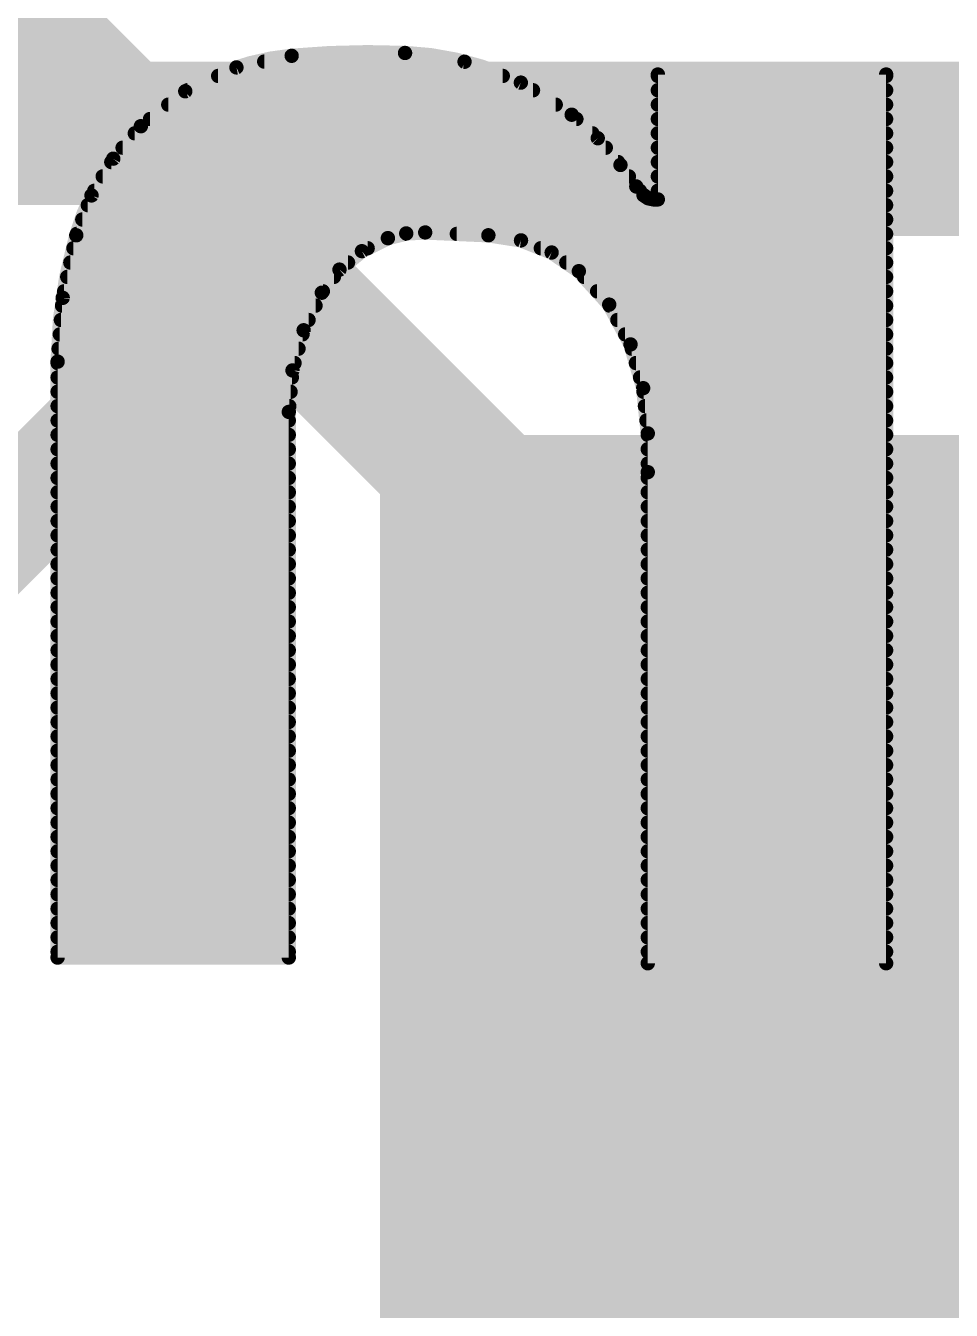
# Model space of a CAD drawing. Extents: x -128 to 56, y -3 to 18.
# Drawn here: x 26.116 to 27.753, y 10.618 to 12.89 of the extents above; entities that cross this region are included whole.
import ezdxf

# ---------------------------------------------------------------- set-up
doc = ezdxf.new("R2010")
doc.units = 0
for name, color, linetype in [('1', 12, 'CONTINUOUS'), ('16', 132, 'CONTINUOUS'), ('21', 53, 'CONTINUOUS'), ('22', 53, 'CONTINUOUS'), ('29', 253, 'CONTINUOUS'), ('31', 253, 'CONTINUOUS')]:
    doc.layers.add(name, color=color, linetype=linetype)

# ---------------------------------------------------------------- blocks, each defined once
blk = doc.blocks.new('RECT')
blk.add_solid([(-0.5, -0.5), (0.5, -0.5), (-0.5, 0.5), (0.5, 0.5)])

msp = doc.modelspace()

# ---------------------------------------------------------------- linework, layer by layer
at = {"layer": '1', "const_width": 0.254}
msp.add_lwpolyline([(23.868, 15.116), (28.194, 10.79)], dxfattribs=at)
at = {"layer": '16', "const_width": 0.254}
msp.add_lwpolyline([(5.08, 12.7), (44.45, 12.7)], dxfattribs=at)
at = {"layer": '21', "const_width": 0.2032}
for points in [[(25.694, 11.62), (26.694, 12.62)], [(26.694, 12.62), (29.694, 12.62)]]:
    msp.add_lwpolyline(points, dxfattribs=at)
at = {"layer": '21', "const_width": 0.1016}
for points in [[(26.694, 12.6708, 1), (26.694, 12.5692)], [(26.7299, 12.5841, 1), (26.6581, 12.6559)]]:
    msp.add_lwpolyline(points, format="xyb", dxfattribs=at)
at = {"layer": '22'}
for points, const_width in [([(26.5862, 12.8372, 0.1741), (26.3195, 12.7127)], 0.0254), ([(26.7868, 12.8422, 0.0335), (26.5862, 12.8372)], 0.0254), ([(26.586, 12.8435, 1), (26.5864, 12.8309)], 0.0127), ([(26.5856, 12.8435, 1), (26.5868, 12.8309)], 0.0127), ([(26.5875, 12.831, 1), (26.5849, 12.8434)], 0.0127), ([(26.5868, 12.8309, 1), (26.5856, 12.8435)], 0.0127), ([(26.7877, 12.8485, 1), (26.7859, 12.8359)], 0.0127), ([(27.0815, 12.733, 0.1577), (26.7868, 12.8422)], 0.0254), ([(26.7871, 12.8485, 1), (26.7865, 12.8359)], 0.0127), ([(26.7865, 12.8359, 1), (26.7871, 12.8485)], 0.0127), ([(26.787, 12.8359, 1), (26.7866, 12.8485)], 0.0127), ([(26.4872, 12.8229, 1), (26.4898, 12.8105)], 0.0127), ([(26.4912, 12.8109, 1), (26.4858, 12.8224)], 0.0127), ([(26.5376, 12.8333, 1), (26.5376, 12.8207)], 0.0127), ([(26.8942, 12.8327, 1), (26.8898, 12.8208)], 0.0127), ([(26.89, 12.8207, 1), (26.89, 12.8333)], 0.0127), ([(26.891, 12.8204, 1), (26.8929, 12.833)], 0.0127), ([(26.4562, 12.8079, 1), (26.4562, 12.7953)], 0.0127), ([(26.9597, 12.7953, 1), (26.9597, 12.8079)], 0.0127), ([(26.995, 12.7951, 1), (26.9882, 12.7844)], 0.0127), ([(26.9894, 12.7838, 1), (26.9938, 12.7957)], 0.0127), ([(27.2403, 12.8041, 1), (27.2276, 12.8041)], 0.0127), ([(27.2403, 12.8041, 1), (27.2276, 12.8041)], 0.0127), ([(27.2339, 12.8104, 1), (27.2339, 12.7978)], 0.0127), ([(27.2339, 12.8104, 1), (27.2339, 12.7978)], 0.0127), ([(27.2339, 12.8079, 1), (27.2339, 12.7953)], 0.0127), ([(27.6441, 12.8041, 1), (27.6314, 12.8041)], 0.0127), ([(27.6441, 12.8041, 1), (27.6314, 12.8041)], 0.0127), ([(27.6377, 12.7978, 1), (27.6377, 12.8104)], 0.0127), ([(27.6377, 12.7978, 1), (27.6377, 12.8104)], 0.0127), ([(27.6377, 12.7953, 1), (27.6377, 12.8079)], 0.0127), ([(26.3953, 12.7802, 1), (26.4007, 12.7687)], 0.0127), ([(26.4019, 12.7694, 1), (26.3941, 12.7794)], 0.0127), ([(26.4018, 12.7826, 1), (26.4018, 12.7699)], 0.0127), ([(27.0131, 12.7699, 1), (27.0131, 12.7826)], 0.0127), ([(27.2339, 12.7826, 1), (27.2339, 12.7699)], 0.0127), ([(27.6377, 12.7699, 1), (27.6377, 12.7826)], 0.0127), ([(26.3679, 12.7571, 1), (26.3679, 12.7445)], 0.0127), ([(27.0533, 12.7445, 1), (27.0533, 12.7571)], 0.0127), ([(27.2339, 12.7571, 1), (27.2339, 12.7445)], 0.0127), ([(27.6377, 12.7445, 1), (27.6377, 12.7571)], 0.0127), ([(26.3356, 12.7317, 1), (26.3356, 12.7191)], 0.0127), ([(27.0858, 12.7377, 1), (27.0772, 12.7283)], 0.0127), ([(27.1678, 12.6441, 0.0664), (27.0815, 12.733)], 0.0254), ([(27.0854, 12.738, 1), (27.0776, 12.728)], 0.0127), ([(27.0776, 12.728, 1), (27.0854, 12.738)], 0.0127), ([(27.0781, 12.7276, 1), (27.0849, 12.7384)], 0.0127), ([(27.0899, 12.7191, 1), (27.0899, 12.7317)], 0.0127), ([(27.2339, 12.7317, 1), (27.2339, 12.7191)], 0.0127), ([(27.6377, 12.7191, 1), (27.6377, 12.7317)], 0.0127), ([(26.3195, 12.7127, 0.1281), (26.2052, 12.5197)], 0.0254), ([(26.3087, 12.7064, 1), (26.3087, 12.6937)], 0.0127), ([(26.3156, 12.7177, 1), (26.3234, 12.7077)], 0.0127), ([(26.315, 12.7172, 1), (26.324, 12.7082)], 0.0127), ([(26.3243, 12.7086, 1), (26.3147, 12.7168)], 0.0127), ([(26.324, 12.7082, 1), (26.315, 12.7172)], 0.0127), ([(27.1181, 12.6937, 1), (27.1181, 12.7064)], 0.0127), ([(27.1324, 12.6955, 1), (27.1228, 12.6873)], 0.0127), ([(27.2339, 12.7064, 1), (27.2339, 12.6937)], 0.0127), ([(27.6377, 12.6937, 1), (27.6377, 12.7064)], 0.0127), ([(26.2871, 12.6809, 1), (26.2871, 12.6683)], 0.0127), ([(27.1233, 12.6867, 1), (27.1319, 12.6961)], 0.0127), ([(27.1419, 12.6683, 1), (27.1419, 12.6809)], 0.0127), ([(27.2339, 12.6809, 1), (27.2339, 12.6683)], 0.0127), ([(27.6377, 12.6683, 1), (27.6377, 12.6809)], 0.0127), ([(26.2671, 12.6555, 1), (26.2671, 12.6429)], 0.0127), ([(26.2658, 12.6593, 1), (26.2754, 12.6511)], 0.0127), ([(26.2761, 12.6519, 1), (26.2651, 12.6584)], 0.0127), ([(27.1635, 12.6429, 1), (27.1635, 12.6555)], 0.0127), ([(27.2339, 12.6555, 1), (27.2339, 12.6429)], 0.0127), ([(27.6377, 12.6429, 1), (27.6377, 12.6555)], 0.0127), ([(26.252, 12.6302, 1), (26.252, 12.6175)], 0.0127), ([(27.1729, 12.6479, 1), (27.1627, 12.6403)], 0.0127), ([(27.1958, 12.606, 0.0022), (27.1678, 12.6441)], 0.0254), ([(27.1729, 12.6479, 1), (27.1627, 12.6403)], 0.0127), ([(27.1627, 12.6403, 1), (27.1729, 12.6479)], 0.0127), ([(27.163, 12.64, 1), (27.1726, 12.6482)], 0.0127), ([(27.1827, 12.6175, 1), (27.1827, 12.6302)], 0.0127), ([(27.2339, 12.6302, 1), (27.2339, 12.6175)], 0.0127), ([(27.6377, 12.6175, 1), (27.6377, 12.6302)], 0.0127), ([(27.2007, 12.6101, 1), (27.1909, 12.6019)], 0.0127), ([(27.1958, 12.606, 0.0333), (27.2085, 12.5908)], 0.0254), ([(27.2009, 12.6097, 1), (27.1907, 12.6023)], 0.0127), ([(27.1907, 12.6022, 1), (27.2009, 12.6098)], 0.0127), ([(27.1907, 12.6023, 1), (27.2009, 12.6097)], 0.0127), ([(26.2267, 12.5935, 1), (26.2376, 12.587)], 0.0127), ([(26.2381, 12.588, 1), (26.2262, 12.5925)], 0.0127), ([(26.237, 12.6047, 1), (26.237, 12.5921)], 0.0127), ([(27.2021, 12.5921, 1), (27.2021, 12.6047)], 0.0127), ([(27.2121, 12.596, 1), (27.2049, 12.5856)], 0.0127), ([(27.2085, 12.5908, 0.205), (27.2263, 12.5832)], 0.0254), ([(27.2131, 12.5952, 1), (27.2039, 12.5864)], 0.0127), ([(27.2036, 12.5867, 1), (27.2134, 12.5949)], 0.0127), ([(27.2039, 12.5864, 1), (27.2131, 12.5952)], 0.0127), ([(27.2179, 12.5914, 1), (27.2154, 12.579)], 0.0127), ([(27.213, 12.58, 1), (27.2202, 12.5904)], 0.0127), ([(27.2263, 12.5895, 1), (27.2263, 12.5769)], 0.0127), ([(27.2263, 12.5895, 1), (27.2263, 12.5769)], 0.0127), ([(27.225, 12.577, 1), (27.2276, 12.5894)], 0.0127), ([(27.2263, 12.5769, 1), (27.2263, 12.5895)], 0.0127), ([(27.2339, 12.6047, 1), (27.2339, 12.5921)], 0.0127), ([(27.2339, 12.5769, 1), (27.2339, 12.5895)], 0.0127), ([(27.2339, 12.5769, 1), (27.2339, 12.5895)], 0.0127), ([(27.6377, 12.5921, 1), (27.6377, 12.6047)], 0.0127), ([(26.2256, 12.5793, 1), (26.2256, 12.5667)], 0.0127), ([(27.2276, 12.5832, 1), (27.2403, 12.5832)], 0.0127), ([(27.2276, 12.5832, 1), (27.2403, 12.5832)], 0.0127), ([(27.6377, 12.5667, 1), (27.6377, 12.5793)], 0.0127), ([(26.2159, 12.554, 1), (26.2159, 12.5413)], 0.0127), ([(27.6377, 12.5413, 1), (27.6377, 12.554)], 0.0127), ([(26.2052, 12.5197, 0.0668), (26.1722, 12.2961)], 0.0254), ([(26.1993, 12.522, 1), (26.2111, 12.5174)], 0.0127), ([(26.1991, 12.5215, 1), (26.2113, 12.5179)], 0.0127), ([(26.2114, 12.5184, 1), (26.199, 12.521)], 0.0127), ([(26.2113, 12.5179, 1), (26.1991, 12.5215)], 0.0127), ([(26.2062, 12.5285, 1), (26.2062, 12.5159)], 0.0127), ([(26.7564, 12.5146, 0.1719), (26.6395, 12.4181)], 0.0254), ([(26.7548, 12.5208, 1), (26.758, 12.5084)], 0.0127), ([(26.8224, 12.5247, 0.0992), (26.7564, 12.5146)], 0.0254), ([(26.7542, 12.5206, 1), (26.7586, 12.5086)], 0.0127), ([(26.7592, 12.5089, 1), (26.7536, 12.5203)], 0.0127), ([(26.7586, 12.5086, 1), (26.7542, 12.5206)], 0.0127), ([(26.7886, 12.5293, 1), (26.7892, 12.5166)], 0.0127), ([(26.7861, 12.5159, 1), (26.7861, 12.5285)], 0.0127), ([(26.7905, 12.5168, 1), (26.7873, 12.5291)], 0.0127), ([(26.8227, 12.531, 1), (26.8221, 12.5184)], 0.0127), ([(26.8224, 12.5247, 0.0006), (26.9342, 12.5197)], 0.0254), ([(26.8227, 12.531, 1), (26.8221, 12.5184)], 0.0127), ([(26.8227, 12.5184, 1), (26.8221, 12.531)], 0.0127), ([(26.8221, 12.5184, 1), (26.8227, 12.531)], 0.0127), ([(26.8783, 12.5285, 1), (26.8783, 12.5159)], 0.0127), ([(26.9352, 12.526, 1), (26.9332, 12.5134)], 0.0127), ([(27.0942, 12.4562, 0.1688), (26.9342, 12.5197)], 0.0254), ([(26.9345, 12.526, 1), (26.9339, 12.5134)], 0.0127), ([(26.9339, 12.5134, 1), (26.9345, 12.526)], 0.0127), ([(26.9339, 12.5134, 1), (26.9345, 12.526)], 0.0127), ([(26.9942, 12.5166, 1), (26.9895, 12.5048)], 0.0127), ([(26.9909, 12.5044, 1), (26.9928, 12.517)], 0.0127), ([(27.6377, 12.5159, 1), (27.6377, 12.5285)], 0.0127), ([(26.2002, 12.5031, 1), (26.2002, 12.4905)], 0.0127), ([(26.7076, 12.4973, 1), (26.7132, 12.486)], 0.0127), ([(26.7144, 12.4867, 1), (26.7064, 12.4965)], 0.0127), ([(26.7207, 12.4905, 1), (26.7207, 12.5031)], 0.0127), ([(27.0269, 12.5031, 1), (27.0269, 12.4905)], 0.0127), ([(27.0497, 12.4944, 1), (27.0425, 12.4839)], 0.0127), ([(27.0437, 12.4833, 1), (27.0484, 12.4951)], 0.0127), ([(27.6377, 12.4905, 1), (27.6377, 12.5031)], 0.0127), ([(26.1947, 12.4778, 1), (26.1947, 12.4651)], 0.0127), ([(26.6859, 12.4651, 1), (26.6859, 12.4778)], 0.0127), ([(27.072, 12.4778, 1), (27.072, 12.4651)], 0.0127), ([(27.6377, 12.4651, 1), (27.6377, 12.4778)], 0.0127), ([(26.1892, 12.4523, 1), (26.1892, 12.4397)], 0.0127), ([(26.6609, 12.4397, 1), (26.6609, 12.4523)], 0.0127), ([(26.6667, 12.4638, 1), (26.6748, 12.454)], 0.0127), ([(26.6758, 12.455, 1), (26.6657, 12.4628)], 0.0127), ([(27.0989, 12.4605, 1), (27.0895, 12.4519)], 0.0127), ([(27.1856, 12.3266, 0.1229), (27.0942, 12.4562)], 0.0254), ([(27.0983, 12.461, 1), (27.0901, 12.4514)], 0.0127), ([(27.0901, 12.4514, 1), (27.0983, 12.461)], 0.0127), ([(27.0906, 12.451, 1), (27.0978, 12.4614)], 0.0127), ([(27.1034, 12.4523, 1), (27.1034, 12.4397)], 0.0127), ([(27.6377, 12.4397, 1), (27.6377, 12.4523)], 0.0127), ([(26.1837, 12.4269, 1), (26.1837, 12.4143)], 0.0127), ([(26.6414, 12.4143, 1), (26.6414, 12.4269)], 0.0127), ([(27.1265, 12.4269, 1), (27.1265, 12.4143)], 0.0127), ([(27.6377, 12.4143, 1), (27.6377, 12.4269)], 0.0127), ([(26.1876, 12.4085, 1), (26.1749, 12.4095)], 0.0127), ([(26.175, 12.4103, 1), (26.1874, 12.4077)], 0.0127), ([(26.6395, 12.4181, 0.136), (26.5811, 12.2072)], 0.0254), ([(26.6345, 12.422, 1), (26.6445, 12.4142)], 0.0127), ([(26.6341, 12.4214, 1), (26.6449, 12.4148)], 0.0127), ([(26.6452, 12.4153, 1), (26.6338, 12.4209)], 0.0127), ([(26.6449, 12.4148, 1), (26.6341, 12.4214)], 0.0127), ([(27.1535, 12.4, 1), (27.1423, 12.394)], 0.0127), ([(26.1801, 12.4016, 1), (26.1801, 12.3889)], 0.0127), ([(26.6284, 12.3889, 1), (26.6284, 12.4016)], 0.0127), ([(27.1488, 12.4016, 1), (27.1488, 12.3889)], 0.0127), ([(27.1432, 12.3928, 1), (27.1526, 12.4013)], 0.0127), ([(27.6377, 12.3889, 1), (27.6377, 12.4016)], 0.0127), ([(26.1781, 12.3762, 1), (26.1781, 12.3635)], 0.0127), ([(26.6135, 12.35, 1), (26.6013, 12.3534)], 0.0127), ([(26.6161, 12.3635, 1), (26.6161, 12.3762)], 0.0127), ([(27.1624, 12.3762, 1), (27.1624, 12.3635)], 0.0127), ([(27.6377, 12.3635, 1), (27.6377, 12.3762)], 0.0127), ([(26.1761, 12.3507, 1), (26.1761, 12.3381)], 0.0127), ([(26.6017, 12.3545, 1), (26.6131, 12.3489)], 0.0127), ([(26.6054, 12.3381, 1), (26.6054, 12.3507)], 0.0127), ([(27.1761, 12.3507, 1), (27.1761, 12.3381)], 0.0127), ([(27.6377, 12.3381, 1), (27.6377, 12.3507)], 0.0127), ([(26.174, 12.3254, 1), (26.174, 12.3127)], 0.0127), ([(26.5983, 12.3127, 1), (26.5983, 12.3254)], 0.0127), ([(27.1917, 12.3284, 1), (27.1795, 12.3248)], 0.0127), ([(27.2161, 12.1691, 0.0895), (27.1856, 12.3266)], 0.0254), ([(27.1915, 12.3289, 1), (27.1797, 12.3243)], 0.0127), ([(27.1797, 12.3243, 1), (27.1915, 12.3289)], 0.0127), ([(27.18, 12.3236, 1), (27.1912, 12.3296)], 0.0127), ([(27.1878, 12.3254, 1), (27.1878, 12.3127)], 0.0127), ([(27.6377, 12.3127, 1), (27.6377, 12.3254)], 0.0127), ([(26.1786, 12.2961, 1), (26.1658, 12.2961)], 0.0127), ([(26.1786, 12.2961, 1), (26.1658, 12.2961)], 0.0127), ([(26.1722, 12.3, 1), (26.1722, 12.2873)], 0.0127), ([(26.1659, 12.2966, 1), (26.1785, 12.2956)], 0.0127), ([(26.1659, 12.2962, 1), (26.1785, 12.296)], 0.0127), ([(26.5913, 12.2873, 1), (26.5913, 12.3)], 0.0127), ([(27.1951, 12.3, 1), (27.1951, 12.2873)], 0.0127), ([(27.6377, 12.2873, 1), (27.6377, 12.3)], 0.0127), ([(26.1722, 12.2745, 1), (26.1722, 12.2619)], 0.0127), ([(26.594, 12.2801, 1), (26.5814, 12.2812)], 0.0127), ([(26.5816, 12.2823, 1), (26.5938, 12.2789)], 0.0127), ([(26.5866, 12.2619, 1), (26.5866, 12.2745)], 0.0127), ([(27.2024, 12.2745, 1), (27.2024, 12.2619)], 0.0127), ([(27.6377, 12.2619, 1), (27.6377, 12.2745)], 0.0127), ([(26.1722, 12.2492, 1), (26.1722, 12.2365)], 0.0127), ([(26.5843, 12.2365, 1), (26.5843, 12.2492)], 0.0127), ([(27.2142, 12.2499, 1), (27.2016, 12.2486)], 0.0127), ([(27.2018, 12.2475, 1), (27.214, 12.251)], 0.0127), ([(27.2086, 12.2492, 1), (27.2086, 12.2365)], 0.0127), ([(27.6377, 12.2365, 1), (27.6377, 12.2492)], 0.0127), ([(26.1722, 12.2238, 1), (26.1722, 12.2111)], 0.0127), ([(26.582, 12.2111, 1), (26.582, 12.2238)], 0.0127), ([(27.2111, 12.2238, 1), (27.2111, 12.2111)], 0.0127), ([(27.6377, 12.2111, 1), (27.6377, 12.2238)], 0.0127), ([(26.1722, 12.1983, 1), (26.1722, 12.1857)], 0.0127), ([(26.5748, 12.2078, 1), (26.5874, 12.2066)], 0.0127), ([(26.5748, 12.2072, 1), (26.5874, 12.2072)], 0.0127), ([(26.5875, 12.2072, 1), (26.5748, 12.2072)], 0.0127), ([(26.5875, 12.2072, 1), (26.5748, 12.2072)], 0.0127), ([(26.5811, 12.1857, 1), (26.5811, 12.1983)], 0.0127), ([(27.2138, 12.1983, 1), (27.2138, 12.1857)], 0.0127), ([(27.6377, 12.1857, 1), (27.6377, 12.1983)], 0.0127), ([(27.2225, 12.1691, 1), (27.2097, 12.1691)], 0.0127), ([(27.2161, 12.1006, 0.0064), (27.2161, 12.1691)], 0.0254), ([(27.2224, 12.1692, 1), (27.2098, 12.169)], 0.0127), ([(26.1722, 12.173, 1), (26.1722, 12.1603)], 0.0127), ([(26.5811, 12.1603, 1), (26.5811, 12.173)], 0.0127), ([(27.2161, 12.173, 1), (27.2161, 12.1603)], 0.0127), ([(27.2098, 12.1685, 1), (27.2224, 12.1697)], 0.0127), ([(27.2098, 12.169, 1), (27.2224, 12.1692)], 0.0127), ([(27.6377, 12.1603, 1), (27.6377, 12.173)], 0.0127), ([(26.1722, 12.1476, 1), (26.1722, 12.1349)], 0.0127), ([(26.5811, 12.1349, 1), (26.5811, 12.1476)], 0.0127), ([(27.2161, 12.1476, 1), (27.2161, 12.1349)], 0.0127), ([(27.6377, 12.1349, 1), (27.6377, 12.1476)], 0.0127), ([(26.1722, 12.1221, 1), (26.1722, 12.1095)], 0.0127), ([(26.5811, 12.1095, 1), (26.5811, 12.1221)], 0.0127), ([(27.2225, 12.1006, 1), (27.2097, 12.1006)], 0.0127), ([(27.2161, 12.1221, 1), (27.2161, 12.1095)], 0.0127), ([(27.6377, 12.1095, 1), (27.6377, 12.1221)], 0.0127), ([(26.1722, 12.0968, 1), (26.1722, 12.0841)], 0.0127), ([(26.5811, 12.0841, 1), (26.5811, 12.0968)], 0.0127), ([(27.2098, 12.1007, 1), (27.2224, 12.1005)], 0.0127), ([(27.2161, 12.0968, 1), (27.2161, 12.0841)], 0.0127), ([(27.6377, 12.0841, 1), (27.6377, 12.0968)], 0.0127), ([(26.1722, 12.0714, 1), (26.1722, 12.0587)], 0.0127), ([(26.5811, 12.0587, 1), (26.5811, 12.0714)], 0.0127), ([(27.2161, 12.0714, 1), (27.2161, 12.0587)], 0.0127), ([(27.6377, 12.0587, 1), (27.6377, 12.0714)], 0.0127), ([(26.1722, 12.0459, 1), (26.1722, 12.0333)], 0.0127), ([(26.5811, 12.0333, 1), (26.5811, 12.0459)], 0.0127), ([(27.2161, 12.0459, 1), (27.2161, 12.0333)], 0.0127), ([(27.6377, 12.0333, 1), (27.6377, 12.0459)], 0.0127), ([(26.1722, 12.0206, 1), (26.1722, 12.0079)], 0.0127), ([(26.5811, 12.0079, 1), (26.5811, 12.0206)], 0.0127), ([(27.2161, 12.0206, 1), (27.2161, 12.0079)], 0.0127), ([(27.6377, 12.0079, 1), (27.6377, 12.0206)], 0.0127), ([(26.1722, 11.9952, 1), (26.1722, 11.9825)], 0.0127), ([(26.5811, 11.9825, 1), (26.5811, 11.9952)], 0.0127), ([(27.2161, 11.9952, 1), (27.2161, 11.9825)], 0.0127), ([(27.6377, 11.9825, 1), (27.6377, 11.9952)], 0.0127), ([(26.1722, 11.9697, 1), (26.1722, 11.9571)], 0.0127), ([(26.5811, 11.9571, 1), (26.5811, 11.9697)], 0.0127), ([(27.2161, 11.9697, 1), (27.2161, 11.9571)], 0.0127), ([(27.6377, 11.9571, 1), (27.6377, 11.9697)], 0.0127), ([(26.1722, 11.9444, 1), (26.1722, 11.9317)], 0.0127), ([(26.5811, 11.9317, 1), (26.5811, 11.9444)], 0.0127), ([(27.2161, 11.9444, 1), (27.2161, 11.9317)], 0.0127), ([(27.6377, 11.9317, 1), (27.6377, 11.9444)], 0.0127), ([(26.1722, 11.919, 1), (26.1722, 11.9063)], 0.0127), ([(26.5811, 11.9063, 1), (26.5811, 11.919)], 0.0127), ([(27.2161, 11.919, 1), (27.2161, 11.9063)], 0.0127), ([(27.6377, 11.9063, 1), (27.6377, 11.919)], 0.0127), ([(26.1722, 11.8935, 1), (26.1722, 11.8809)], 0.0127), ([(26.5811, 11.8809, 1), (26.5811, 11.8935)], 0.0127), ([(27.2161, 11.8935, 1), (27.2161, 11.8809)], 0.0127), ([(27.6377, 11.8809, 1), (27.6377, 11.8935)], 0.0127), ([(26.1722, 11.8681, 1), (26.1722, 11.8555)], 0.0127), ([(26.5811, 11.8555, 1), (26.5811, 11.8681)], 0.0127), ([(27.2161, 11.8681, 1), (27.2161, 11.8555)], 0.0127), ([(27.6377, 11.8555, 1), (27.6377, 11.8681)], 0.0127), ([(26.1722, 11.8428, 1), (26.1722, 11.8301)], 0.0127), ([(26.5811, 11.8301, 1), (26.5811, 11.8428)], 0.0127), ([(27.2161, 11.8428, 1), (27.2161, 11.8301)], 0.0127), ([(27.6377, 11.8301, 1), (27.6377, 11.8428)], 0.0127), ([(26.1722, 11.8173, 1), (26.1722, 11.8047)], 0.0127), ([(26.5811, 11.8047, 1), (26.5811, 11.8173)], 0.0127), ([(27.2161, 11.8173, 1), (27.2161, 11.8047)], 0.0127), ([(27.6377, 11.8047, 1), (27.6377, 11.8173)], 0.0127), ([(26.1722, 11.7919, 1), (26.1722, 11.7793)], 0.0127), ([(26.5811, 11.7793, 1), (26.5811, 11.7919)], 0.0127), ([(27.2161, 11.7919, 1), (27.2161, 11.7793)], 0.0127), ([(27.6377, 11.7793, 1), (27.6377, 11.7919)], 0.0127), ([(26.1722, 11.7666, 1), (26.1722, 11.7539)], 0.0127), ([(26.5811, 11.7539, 1), (26.5811, 11.7666)], 0.0127), ([(27.2161, 11.7666, 1), (27.2161, 11.7539)], 0.0127), ([(27.6377, 11.7539, 1), (27.6377, 11.7666)], 0.0127), ([(26.1722, 11.7411, 1), (26.1722, 11.7285)], 0.0127), ([(26.5811, 11.7285, 1), (26.5811, 11.7411)], 0.0127), ([(27.2161, 11.7411, 1), (27.2161, 11.7285)], 0.0127), ([(27.6377, 11.7285, 1), (27.6377, 11.7411)], 0.0127), ([(26.1722, 11.7157, 1), (26.1722, 11.7031)], 0.0127), ([(26.5811, 11.7031, 1), (26.5811, 11.7157)], 0.0127), ([(27.2161, 11.7157, 1), (27.2161, 11.7031)], 0.0127), ([(27.6377, 11.7031, 1), (27.6377, 11.7157)], 0.0127), ([(26.1722, 11.6904, 1), (26.1722, 11.6777)], 0.0127), ([(26.5811, 11.6777, 1), (26.5811, 11.6904)], 0.0127), ([(27.2161, 11.6904, 1), (27.2161, 11.6777)], 0.0127), ([(27.6377, 11.6777, 1), (27.6377, 11.6904)], 0.0127), ([(26.1722, 11.6649, 1), (26.1722, 11.6523)], 0.0127), ([(26.5811, 11.6523, 1), (26.5811, 11.6649)], 0.0127), ([(27.2161, 11.6649, 1), (27.2161, 11.6523)], 0.0127), ([(27.6377, 11.6523, 1), (27.6377, 11.6649)], 0.0127), ([(26.1722, 11.6395, 1), (26.1722, 11.6269)], 0.0127), ([(26.5811, 11.6269, 1), (26.5811, 11.6395)], 0.0127), ([(27.2161, 11.6395, 1), (27.2161, 11.6269)], 0.0127), ([(27.6377, 11.6269, 1), (27.6377, 11.6395)], 0.0127), ([(26.1722, 11.6142, 1), (26.1722, 11.6015)], 0.0127), ([(26.5811, 11.6015, 1), (26.5811, 11.6142)], 0.0127), ([(27.2161, 11.6142, 1), (27.2161, 11.6015)], 0.0127), ([(27.6377, 11.6015, 1), (27.6377, 11.6142)], 0.0127), ([(26.1722, 11.5887, 1), (26.1722, 11.5761)], 0.0127), ([(26.5811, 11.5761, 1), (26.5811, 11.5887)], 0.0127), ([(27.2161, 11.5887, 1), (27.2161, 11.5761)], 0.0127), ([(27.6377, 11.5761, 1), (27.6377, 11.5887)], 0.0127), ([(26.1722, 11.5633, 1), (26.1722, 11.5507)], 0.0127), ([(26.5811, 11.5507, 1), (26.5811, 11.5633)], 0.0127), ([(27.2161, 11.5633, 1), (27.2161, 11.5507)], 0.0127), ([(27.6377, 11.5507, 1), (27.6377, 11.5633)], 0.0127), ([(26.1722, 11.538, 1), (26.1722, 11.5253)], 0.0127), ([(26.5811, 11.5253, 1), (26.5811, 11.538)], 0.0127), ([(27.2161, 11.538, 1), (27.2161, 11.5253)], 0.0127), ([(27.6377, 11.5253, 1), (27.6377, 11.538)], 0.0127), ([(26.1722, 11.5125, 1), (26.1722, 11.4999)], 0.0127), ([(26.5811, 11.4999, 1), (26.5811, 11.5125)], 0.0127), ([(27.2161, 11.5125, 1), (27.2161, 11.4999)], 0.0127), ([(27.6377, 11.4999, 1), (27.6377, 11.5125)], 0.0127), ([(26.1722, 11.4871, 1), (26.1722, 11.4745)], 0.0127), ([(26.5811, 11.4745, 1), (26.5811, 11.4871)], 0.0127), ([(27.2161, 11.4871, 1), (27.2161, 11.4745)], 0.0127), ([(27.6377, 11.4745, 1), (27.6377, 11.4871)], 0.0127), ([(26.1722, 11.4618, 1), (26.1722, 11.4491)], 0.0127), ([(26.5811, 11.4491, 1), (26.5811, 11.4618)], 0.0127), ([(27.2161, 11.4618, 1), (27.2161, 11.4491)], 0.0127), ([(27.6377, 11.4491, 1), (27.6377, 11.4618)], 0.0127), ([(26.1722, 11.4363, 1), (26.1722, 11.4237)], 0.0127), ([(26.5811, 11.4237, 1), (26.5811, 11.4363)], 0.0127), ([(27.2161, 11.4363, 1), (27.2161, 11.4237)], 0.0127), ([(27.6377, 11.4237, 1), (27.6377, 11.4363)], 0.0127), ([(26.1722, 11.4109, 1), (26.1722, 11.3983)], 0.0127), ([(26.5811, 11.3983, 1), (26.5811, 11.4109)], 0.0127), ([(27.2161, 11.4109, 1), (27.2161, 11.3983)], 0.0127), ([(27.6377, 11.3983, 1), (27.6377, 11.4109)], 0.0127), ([(26.1722, 11.3856, 1), (26.1722, 11.3729)], 0.0127), ([(26.5811, 11.3729, 1), (26.5811, 11.3856)], 0.0127), ([(27.2161, 11.3856, 1), (27.2161, 11.3729)], 0.0127), ([(27.6377, 11.3729, 1), (27.6377, 11.3856)], 0.0127), ([(26.1722, 11.3601, 1), (26.1722, 11.3475)], 0.0127), ([(26.5811, 11.3475, 1), (26.5811, 11.3601)], 0.0127), ([(27.2161, 11.3601, 1), (27.2161, 11.3475)], 0.0127), ([(27.6377, 11.3475, 1), (27.6377, 11.3601)], 0.0127), ([(26.1722, 11.3347, 1), (26.1722, 11.3221)], 0.0127), ([(26.5811, 11.3221, 1), (26.5811, 11.3347)], 0.0127), ([(27.2161, 11.3347, 1), (27.2161, 11.3221)], 0.0127), ([(27.6377, 11.3221, 1), (27.6377, 11.3347)], 0.0127), ([(26.1722, 11.3094, 1), (26.1722, 11.2967)], 0.0127), ([(26.5811, 11.2967, 1), (26.5811, 11.3094)], 0.0127), ([(27.2161, 11.3094, 1), (27.2161, 11.2967)], 0.0127), ([(27.6377, 11.2967, 1), (27.6377, 11.3094)], 0.0127), ([(26.1722, 11.284, 1), (26.1722, 11.2713)], 0.0127), ([(26.5811, 11.2713, 1), (26.5811, 11.284)], 0.0127), ([(27.2161, 11.284, 1), (27.2161, 11.2713)], 0.0127), ([(27.6377, 11.2713, 1), (27.6377, 11.284)], 0.0127), ([(26.1722, 11.2585, 1), (26.1722, 11.2459)], 0.0127), ([(26.1722, 11.2484, 1), (26.1722, 11.2357)], 0.0127), ([(26.1722, 11.2484, 1), (26.1722, 11.2357)], 0.0127), ([(26.5811, 11.2459, 1), (26.5811, 11.2585)], 0.0127), ([(26.5811, 11.2357, 1), (26.5811, 11.2484)], 0.0127), ([(26.5811, 11.2357, 1), (26.5811, 11.2484)], 0.0127), ([(27.2161, 11.2585, 1), (27.2161, 11.2459)], 0.0127), ([(27.6377, 11.2459, 1), (27.6377, 11.2585)], 0.0127), ([(26.1658, 11.242, 1), (26.1786, 11.242)], 0.0127), ([(26.1658, 11.242, 1), (26.1786, 11.242)], 0.0127), ([(26.5748, 11.242, 1), (26.5875, 11.242)], 0.0127), ([(26.5748, 11.242, 1), (26.5875, 11.242)], 0.0127), ([(27.2161, 11.2383, 1), (27.2161, 11.2256)], 0.0127), ([(27.2161, 11.2383, 1), (27.2161, 11.2256)], 0.0127), ([(27.2097, 11.2319, 1), (27.2225, 11.2319)], 0.0127), ([(27.2097, 11.2319, 1), (27.2225, 11.2319)], 0.0127), ([(27.6314, 11.2319, 1), (27.6441, 11.2319)], 0.0127), ([(27.6314, 11.2319, 1), (27.6441, 11.2319)], 0.0127), ([(27.6377, 11.2256, 1), (27.6377, 11.2383)], 0.0127), ([(27.6377, 11.2256, 1), (27.6377, 11.2383)], 0.0127)]:
    msp.add_lwpolyline(points, format="xyb", dxfattribs=dict(at, const_width=const_width))
at = {"layer": '22', "const_width": 0.0254}
for points in [[(26.5862, 12.8372), (26.4885, 12.8167)], [(26.7868, 12.8422), (26.5862, 12.8372)], [(26.892, 12.8267), (26.7868, 12.8422)], [(26.4885, 12.8167), (26.398, 12.7744)], [(26.5376, 12.827), (26.89, 12.827)], [(26.9916, 12.7898), (26.892, 12.8267)], [(26.4562, 12.8016), (26.9597, 12.8016)], [(27.0815, 12.733), (26.9916, 12.7898)], [(27.6377, 12.8041), (27.2339, 12.8041)], [(27.2339, 12.8041), (27.2339, 12.5832)], [(27.6377, 12.8041), (27.2339, 12.8041)], [(27.2339, 12.8041), (27.2339, 12.5832)], [(27.2339, 12.8016), (27.6377, 12.8016)], [(27.6377, 11.2319), (27.6377, 12.8041)], [(27.6377, 11.2319), (27.6377, 12.8041)], [(26.398, 12.7744), (26.3195, 12.7127)], [(26.4018, 12.7762), (27.0131, 12.7762)], [(27.2339, 12.7762), (27.6377, 12.7762)], [(26.3679, 12.7508), (27.0533, 12.7508)], [(27.2339, 12.7508), (27.6377, 12.7508)], [(26.3356, 12.7254), (27.0899, 12.7254)], [(27.1276, 12.6914), (27.0815, 12.733)], [(27.2339, 12.7254), (27.6377, 12.7254)], [(26.3195, 12.7127), (26.2706, 12.6552)], [(26.3087, 12.7), (27.1181, 12.7)], [(27.1678, 12.6441), (27.1276, 12.6914)], [(27.2339, 12.7), (27.6377, 12.7)], [(26.2871, 12.6746), (27.1419, 12.6746)], [(27.2339, 12.6746), (27.6377, 12.6746)], [(26.2706, 12.6552), (26.2321, 12.5902)], [(26.2671, 12.6492), (27.1635, 12.6492)], [(27.2339, 12.6492), (27.6377, 12.6492)], [(26.252, 12.6238), (27.1827, 12.6238)], [(27.1958, 12.606), (27.1678, 12.6441)], [(27.2339, 12.6238), (27.6377, 12.6238)], [(27.2085, 12.5908), (27.1958, 12.606)], [(26.2321, 12.5902), (26.2052, 12.5197)], [(26.237, 12.5984), (27.2021, 12.5984)], [(27.2166, 12.5852), (27.2085, 12.5908)], [(27.2263, 12.5832), (27.2166, 12.5852)], [(27.2339, 12.5832), (27.2263, 12.5832)], [(27.2339, 12.5832), (27.2263, 12.5832)], [(27.2339, 12.5984), (27.6377, 12.5984)], [(26.2256, 12.573), (27.6377, 12.573)], [(26.2159, 12.5476), (27.6377, 12.5476)], [(26.2052, 12.5197), (26.1812, 12.409)], [(26.2062, 12.5222), (26.7861, 12.5222)], [(26.7104, 12.4916), (26.7564, 12.5146)], [(26.7564, 12.5146), (26.7889, 12.5229)], [(26.7889, 12.5229), (26.8224, 12.5247)], [(26.8224, 12.5247), (26.9342, 12.5197)], [(26.8783, 12.5222), (27.6377, 12.5222)], [(26.9342, 12.5197), (26.9918, 12.5107)], [(26.9918, 12.5107), (27.0461, 12.4892)], [(26.2002, 12.4968), (26.7207, 12.4968)], [(26.6708, 12.4589), (26.7104, 12.4916)], [(27.0269, 12.4968), (27.6377, 12.4968)], [(27.0461, 12.4892), (27.0942, 12.4562)], [(26.1947, 12.4714), (26.6859, 12.4714)], [(27.072, 12.4714), (27.6377, 12.4714)], [(26.1892, 12.446), (26.6609, 12.446)], [(26.6395, 12.4181), (26.6708, 12.4589)], [(27.0942, 12.4562), (27.1479, 12.397)], [(27.1034, 12.446), (27.6377, 12.446)], [(26.1837, 12.4206), (26.6414, 12.4206)], [(27.1265, 12.4206), (27.6377, 12.4206)], [(26.1812, 12.409), (26.1722, 12.2961)], [(26.6074, 12.3517), (26.6395, 12.4181)], [(27.1479, 12.397), (27.1856, 12.3266)], [(26.1801, 12.3952), (26.6284, 12.3952)], [(27.1488, 12.3952), (27.6377, 12.3952)], [(26.1781, 12.3698), (26.6161, 12.3698)], [(26.5877, 12.2806), (26.6074, 12.3517)], [(27.1624, 12.3698), (27.6377, 12.3698)], [(26.1761, 12.3444), (26.6054, 12.3444)], [(27.1761, 12.3444), (27.6377, 12.3444)], [(26.174, 12.319), (26.5983, 12.319)], [(27.1856, 12.3266), (27.2079, 12.2492)], [(27.1878, 12.319), (27.6377, 12.319)], [(26.1722, 12.2961), (26.1722, 11.242)], [(26.1722, 12.2961), (26.1722, 11.242)], [(26.1722, 12.2936), (26.5913, 12.2936)], [(27.1951, 12.2936), (27.6377, 12.2936)], [(26.1722, 12.2682), (26.5866, 12.2682)], [(26.5811, 12.2072), (26.5877, 12.2806)], [(27.2024, 12.2682), (27.6377, 12.2682)], [(26.1722, 12.2428), (26.5843, 12.2428)], [(27.2079, 12.2492), (27.2161, 12.1691)], [(27.2086, 12.2428), (27.6377, 12.2428)], [(26.1722, 12.2174), (26.582, 12.2174)], [(27.2111, 12.2174), (27.6377, 12.2174)], [(26.1722, 12.192), (26.5811, 12.192)], [(26.5811, 11.242), (26.5811, 12.2072)], [(26.5811, 11.242), (26.5811, 12.2072)], [(27.2138, 12.192), (27.6377, 12.192)], [(27.2161, 12.1691), (27.2161, 11.2319)], [(26.1722, 12.1666), (26.5811, 12.1666)], [(27.2161, 12.1666), (27.6377, 12.1666)], [(26.1722, 12.1412), (26.5811, 12.1412)], [(27.2161, 12.1412), (27.6377, 12.1412)], [(26.1722, 12.1158), (26.5811, 12.1158)], [(27.2161, 12.1158), (27.6377, 12.1158)], [(27.2161, 12.1006), (27.2161, 11.2319)], [(26.1722, 12.0904), (26.5811, 12.0904)], [(27.2161, 12.0904), (27.6377, 12.0904)], [(26.1722, 12.065), (26.5811, 12.065)], [(27.2161, 12.065), (27.6377, 12.065)], [(26.1722, 12.0396), (26.5811, 12.0396)], [(27.2161, 12.0396), (27.6377, 12.0396)], [(26.1722, 12.0142), (26.5811, 12.0142)], [(27.2161, 12.0142), (27.6377, 12.0142)], [(26.1722, 11.9888), (26.5811, 11.9888)], [(27.2161, 11.9888), (27.6377, 11.9888)], [(26.1722, 11.9634), (26.5811, 11.9634)], [(27.2161, 11.9634), (27.6377, 11.9634)], [(26.1722, 11.938), (26.5811, 11.938)], [(27.2161, 11.938), (27.6377, 11.938)], [(26.1722, 11.9126), (26.5811, 11.9126)], [(27.2161, 11.9126), (27.6377, 11.9126)], [(26.1722, 11.8872), (26.5811, 11.8872)], [(27.2161, 11.8872), (27.6377, 11.8872)], [(26.1722, 11.8618), (26.5811, 11.8618)], [(27.2161, 11.8618), (27.6377, 11.8618)], [(26.1722, 11.8364), (26.5811, 11.8364)], [(27.2161, 11.8364), (27.6377, 11.8364)], [(26.1722, 11.811), (26.5811, 11.811)], [(27.2161, 11.811), (27.6377, 11.811)], [(26.1722, 11.7856), (26.5811, 11.7856)], [(27.2161, 11.7856), (27.6377, 11.7856)], [(26.1722, 11.7602), (26.5811, 11.7602)], [(27.2161, 11.7602), (27.6377, 11.7602)], [(26.1722, 11.7348), (26.5811, 11.7348)], [(27.2161, 11.7348), (27.6377, 11.7348)], [(26.1722, 11.7094), (26.5811, 11.7094)], [(27.2161, 11.7094), (27.6377, 11.7094)], [(26.1722, 11.684), (26.5811, 11.684)], [(27.2161, 11.684), (27.6377, 11.684)], [(26.1722, 11.6586), (26.5811, 11.6586)], [(27.2161, 11.6586), (27.6377, 11.6586)], [(26.1722, 11.6332), (26.5811, 11.6332)], [(27.2161, 11.6332), (27.6377, 11.6332)], [(26.1722, 11.6078), (26.5811, 11.6078)], [(27.2161, 11.6078), (27.6377, 11.6078)], [(26.1722, 11.5824), (26.5811, 11.5824)], [(27.2161, 11.5824), (27.6377, 11.5824)], [(26.1722, 11.557), (26.5811, 11.557)], [(27.2161, 11.557), (27.6377, 11.557)], [(26.1722, 11.5316), (26.5811, 11.5316)], [(27.2161, 11.5316), (27.6377, 11.5316)], [(26.1722, 11.5062), (26.5811, 11.5062)], [(27.2161, 11.5062), (27.6377, 11.5062)], [(26.1722, 11.4808), (26.5811, 11.4808)], [(27.2161, 11.4808), (27.6377, 11.4808)], [(26.1722, 11.4554), (26.5811, 11.4554)], [(27.2161, 11.4554), (27.6377, 11.4554)], [(26.1722, 11.43), (26.5811, 11.43)], [(27.2161, 11.43), (27.6377, 11.43)], [(26.1722, 11.4046), (26.5811, 11.4046)], [(27.2161, 11.4046), (27.6377, 11.4046)], [(26.1722, 11.3792), (26.5811, 11.3792)], [(27.2161, 11.3792), (27.6377, 11.3792)], [(26.1722, 11.3538), (26.5811, 11.3538)], [(27.2161, 11.3538), (27.6377, 11.3538)], [(26.1722, 11.3284), (26.5811, 11.3284)], [(27.2161, 11.3284), (27.6377, 11.3284)], [(26.1722, 11.303), (26.5811, 11.303)], [(27.2161, 11.303), (27.6377, 11.303)], [(26.1722, 11.2776), (26.5811, 11.2776)], [(27.2161, 11.2776), (27.6377, 11.2776)], [(26.1722, 11.2522), (26.5811, 11.2522)], [(26.1722, 11.242), (26.5811, 11.242)], [(26.1722, 11.242), (26.5811, 11.242)], [(27.2161, 11.2522), (27.6377, 11.2522)], [(27.2161, 11.2319), (27.6377, 11.2319)], [(27.2161, 11.2319), (27.6377, 11.2319)]]:
    msp.add_lwpolyline(points, dxfattribs=at)

# ---------------------------------------------------------------- block references
at = {"layer": '1', "xscale": 2.55, "yscale": 2.7, "rotation": 270}
msp.add_blockref('RECT', (28.194, 10.79), dxfattribs=at)
at = {"layer": '29', "xscale": 2.7532, "yscale": 2.9032, "rotation": 270}
msp.add_blockref('RECT', (28.194, 10.79), dxfattribs=at)
at = {"layer": '31', "xscale": 2.55, "yscale": 2.7, "rotation": 270}
msp.add_blockref('RECT', (28.194, 10.79), dxfattribs=at)

doc.saveas('drawing.dxf')
